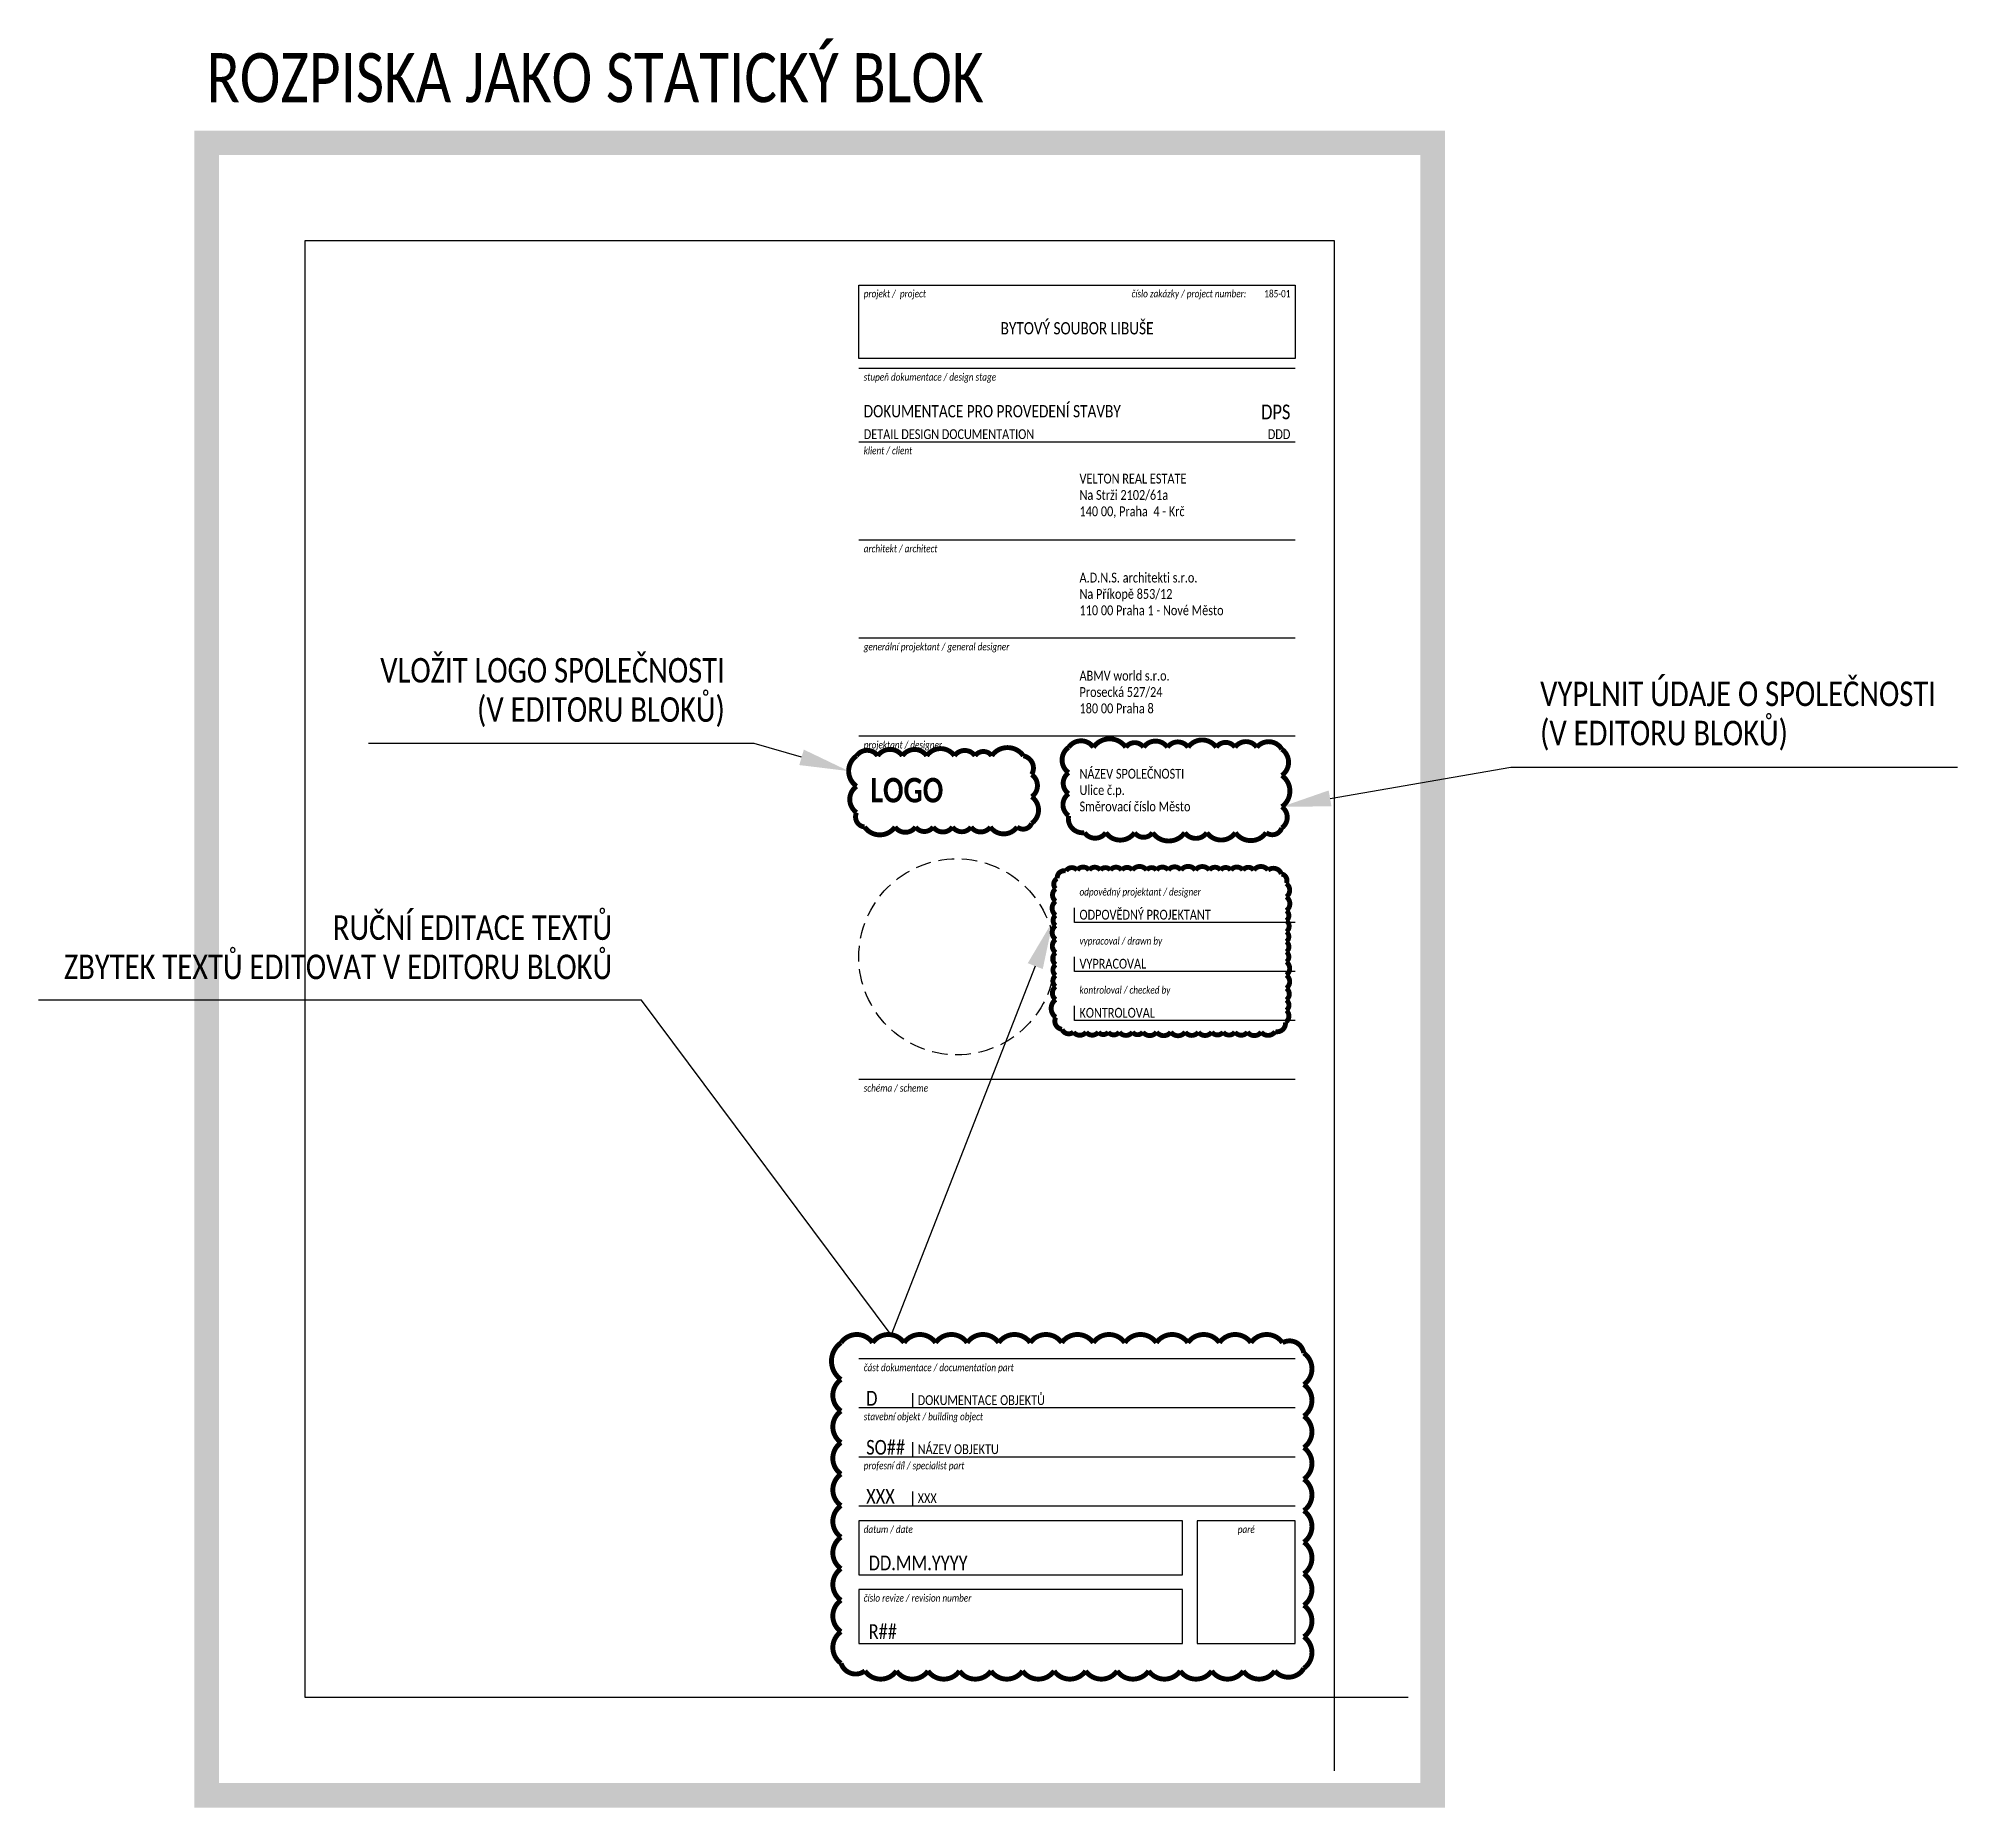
# Paper-space layout 'TB_Folder_Architect_STATIC' of a CAD drawing. Header units: millimetres. Extents: x -264 to 127, y -23 to 338.
import ezdxf
from ezdxf import colors
from ezdxf.entities.mleader import LeaderData, LeaderLine
from ezdxf.enums import TextEntityAlignment as Align
from ezdxf.math import Vec2, Vec3

# ---------------------------------------------------------------- set-up
doc = ezdxf.new("R2010")
doc.units = ezdxf.units.MM
doc.linetypes.add('HIDDEN2', pattern=[4.7625, 3.175, -1.5875])
doc.layers.add('ABMV_NoPrint', color=30, linetype='Continuous', plot=False)
doc.layers.add('ABMV_Sheet_Titleblock', color=7, linetype='Continuous')
doc.styles.add('Calibri', font='calibri.ttf', dxfattribs={"width": 0.8, "height": 1.5})
doc.styles.add('Calibri_B', font='calibrib.ttf', dxfattribs={"width": 0.8, "height": 1.5})
doc.styles.add('Calibri_I', font='calibrii.ttf', dxfattribs={"width": 0.8, "height": 1.5})

# ---------------------------------------------------------------- blocks, each defined once
blk = doc.blocks.new('*U7')
at = {"layer": 'ABMV_Sheet_Titleblock'}
blk.add_lwpolyline([(0, 297), (-210, 297), (-210, 0), (0, 0)], close=True, dxfattribs=at)
blk = doc.blocks.new('ABMV_TB_Folder_Arch_CONTENT')
for p, q in [((-8, 69), (-97, 69)), ((-8, 59), (-97, 59)), ((-86, 59), (-86, 62)), ((-86, 49), (-86, 52)), ((-8, 49), (-97, 49)), ((-86, 39), (-86, 42)), ((-8, 39), (-97, 39))]:
    blk.add_line(p, q)
for points in [[(-31, 25), (-31, 36), (-97, 36), (-97, 25)], [(-31, 11), (-31, 22), (-97, 22), (-97, 11)]]:
    blk.add_lwpolyline(points, close=True)
at = {"lineweight": 30}
blk.add_lwpolyline([(-28, 11), (-8, 11), (-8, 36), (-28, 36)], close=True, dxfattribs=at)
at = {"layer": 'ABMV_NoPrint', "const_width": 1}
for points in [[(-54.21, 193.74, 0.520567), (-54.21, 188.56, 0.520567), (-54.21, 184.27, 0.520567), (-54.21, 179.79, 0.520567), (-51, 176.34, 0.520567), (-46.63, 176.34, 0.520567), (-40.76, 176.34, 0.520567), (-37.1, 176.34, 0.520567), (-30.53, 176.34, 0.520567), (-26.02, 176.34, 0.520567), (-20.2, 176.34, 0.520567), (-13.94, 176.34, 0.520567), (-10.76, 177.3, 0.520567), (-10.76, 181.61, 0.520567), (-10.76, 188, 0.520567), (-10.76, 193.36, 0.520567), (-15.84, 193.74, 0.520567), (-20.29, 193.74, 0.520567), (-24.11, 193.74, 0.520567), (-29.85, 193.74, 0.520567), (-34.06, 193.74, 0.520567), (-38.93, 193.74, 0.520567), (-42.56, 193.74, 0.520567), (-49.16, 193.74, 0.520567)], [(-97.46, 192, 0.520567), (-97.46, 185.79, 0.520567), (-97.46, 180.44, 0.520567), (-95.84, 177.5, 0.520567), (-89.62, 177.5, 0.520567), (-85.42, 177.5, 0.520567), (-81.84, 177.5, 0.520567), (-77.89, 177.5, 0.520567), (-74.12, 177.5, 0.520567), (-70.18, 177.5, 0.520567), (-64.72, 177.5, 0.520567), (-61.76, 178.25, 0.520567), (-61.76, 183.65, 0.520567), (-61.76, 188.19, 0.520567), (-63.45, 192, 0.520567), (-69.9, 192, 0.520567), (-73.3, 192, 0.520567), (-77.5, 192, 0.520567), (-83.16, 192, 0.520567), (-88.12, 192, 0.520567), (-93.16, 192, 0.520567)]]:
    blk.add_lwpolyline(points, format="xyb", close=True, dxfattribs=at)
at = {"layer": 'ABMV_NoPrint'}
blk.add_lwpolyline([(0, -15), (0, 0), (15, 0)], dxfattribs=at)
at = {"layer": 'ABMV_Sheet_Titleblock'}
for p, q in [((-8, 271), (-97, 271)), ((-8, 256), (-97, 256)), ((-8, 236), (-97, 236)), ((-8, 216), (-97, 216)), ((-8, 196), (-97, 196)), ((-53, 158), (-53, 161)), ((-8, 158), (-53, 158)), ((-53, 148), (-53, 151)), ((-8, 148), (-53, 148)), ((-53, 138), (-53, 141)), ((-8, 138), (-53, 138)), ((-8, 126), (-97, 126))]:
    blk.add_line(p, q, dxfattribs=at)
blk.add_lwpolyline([(-97, 273), (-97, 288), (-8, 288), (-8, 273)], close=True, dxfattribs=at)
at = {"layer": 'ABMV_Sheet_Titleblock', "color": 8, "linetype": 'HIDDEN2'}
blk.add_circle((-77, 151), 20, dxfattribs=at)
at = {"style": 'Calibri_I', "width": 0.8}
for s, p in [('schéma / scheme', (-96, 125)), ('část dokumentace / documentation part', (-96, 68)), ('stavební objekt / building object', (-96, 58)), ('profesní díl / specialist part', (-96, 48)), ('datum / date', (-96, 35)), ('číslo revize / revision number', (-96, 21))]:
    blk.add_text(s, height=1.5, dxfattribs=at).set_placement(p, align=Align.TOP_LEFT)
blk.add_text('paré', height=1.5, dxfattribs=at).set_placement((-18, 35), align=Align.TOP_CENTER)
at = {"layer": 'ABMV_NoPrint', "color": 1, "style": 'Calibri_B', "width": 0.8}
blk.add_text('LOGO', height=5, dxfattribs=at).set_placement((-87.23, 185), align=Align.MIDDLE_CENTER)
at = {"layer": 'ABMV_Sheet_Titleblock', "style": 'Calibri_I', "width": 0.8}
for s, p in [('projekt /  project', (-96, 287)), ('stupeň dokumentace / design stage', (-96, 270)), ('klient / client', (-96, 255)), ('architekt / architect', (-96, 235)), ('generální projektant / general designer', (-96, 215)), ('projektant / designer', (-96, 195))]:
    blk.add_text(s, height=1.5, dxfattribs=at).set_placement(p, align=Align.TOP_LEFT)
at = {"layer": 'ABMV_Sheet_Titleblock', "width": 0.8}
for s, style, p in [('číslo zakázky / project number:', 'Calibri_I', (-18, 287)), ('185-01', 'Calibri', (-9, 287))]:
    blk.add_text(s, height=1.5, dxfattribs=dict(at, style=style)).set_placement(p, align=Align.TOP_RIGHT)
at = {"layer": 'ABMV_Sheet_Titleblock', "style": 'Calibri', "width": 0.8}
for s, height, p in [('DPS', 3, (-9, 259.73)), ('DDD', 2, (-9, 256))]:
    blk.add_text(s, height=height, dxfattribs=at).set_placement(p, align=Align.BOTTOM_RIGHT)
blk.add_text('DETAIL DESIGN DOCUMENTATION', height=2, dxfattribs=at).set_placement((-96, 256), align=Align.BOTTOM_LEFT)
at = {"layer": 'ABMV_Sheet_Titleblock', "style": 'Calibri_I', "width": 0.8}
for s, p in [('odpovědný projektant / designer', (-52, 163.5)), ('vypracoval / drawn by', (-52, 153.5)), ('kontroloval / checked by', (-52, 143.5))]:
    blk.add_text(s, height=1.5, dxfattribs=at).set_placement(p)
at = {"layer": 'ABMV_Sheet_Titleblock', "style": 'Calibri'}
for s, insert, char_height, attachment_point in [('{\\fCalibri Light|b0|i0|c0|p34;\\H0.83333x;BYTOVÝ SOUBOR LIBUŠE}', (-52.5, 279.18), 3, 5), ('{\\fCalibri|b0|i0|c238|p34;DOKUMENTACE PRO PROVEDENÍ STAVBY}', (-96, 261), 2.5, 7), ('\\A1;{\\fCalibri|b0|i0|c238|p34;VELTON REAL ESTATE\\P}Na {\\fCalibri|b0|i0|c238|p34;Strži 2102/61a\\P140 00, Praha  4 - Krč}', (-52, 245), 2, 4), ('\\A1;{\\fCalibri|b0|i0|c238|p34;A.D.N.S. }architekti s.r.o.\\PNa P{\\fCalibri|b0|i0|c238|p34;říkopě 853/12\\P110 00 Praha 1 - Nové Město}', (-52, 225), 2, 4), ('\\A1;ABMV world s.r.o.\\PProsecká 527/24\\P180 00 Praha 8', (-52, 205), 2, 4), ('\\W0.8000;NÁZEV SPOLEČNOSTI\\PUlice č.p.\\PSměrovací číslo Město', (-52, 185), 2, 4)]:
    blk.add_mtext(s, dxfattribs=dict(at, insert=insert, char_height=char_height, attachment_point=attachment_point))
at = {"layer": 'ABMV_NoPrint'}
ml = blk.add_multileader_mtext('Standard', dxfattribs=at)
ml.set_content('VLO{\\fCalibri|b0|i0|c238|p34;ŽIT LOGO SPOLEČNOSTI }({\\fCalibri|b0|i0|c238|p34;V EDITORU BLOKŮ})', color=256, style='Calibri')
ml.set_leader_properties()
ml.build(insert=Vec2(0, 0))
ml.multileader.update_dxf_attribs({"text_left_attachment_type": 5, "text_right_attachment_type": 5, "dogleg_length": 5, "arrow_head_size": 10})
ctx = ml.context
ctx.base_point, ctx.char_height, ctx.arrow_head_size, ctx.landing_gap_size, ctx.plane_origin = Vec3(-195.73, 194.51), 5, 10, 1, Vec3(-177.17, 207.96)
ctx.left_attachment, ctx.right_attachment, ctx.text_align_type = 5, 5, 2
notes = []
notes.append((ctx, [(1, (1, 1, 0), (-118.33, 194.51), (-1, 0), 5, [(1, [(-99.08, 188.89)], 0, [])])]))
ctx.mtext.insert, ctx.mtext.width, ctx.mtext.alignment, ctx.mtext.line_spacing_factor, ctx.mtext.flow_direction = Vec3(-124.33, 211.94), 71.9253, 3, 0.96, 5
ml = blk.add_multileader_mtext('Standard', dxfattribs=at)
ml.set_content('{\\fCalibri|b0|i0|c238|p34;VYPLNIT ÚDAJE O SPOLEČNOSTI }({\\fCalibri|b0|i0|c238|p34;V EDITORU BLOKŮ})', color=256, style='Calibri')
ml.set_leader_properties()
ml.build(insert=Vec2(0, 0))
ml.multileader.update_dxf_attribs({"text_left_attachment_type": 5, "text_right_attachment_type": 5, "dogleg_length": 5, "arrow_head_size": 10})
ctx = ml.context
ctx.base_point, ctx.char_height, ctx.arrow_head_size, ctx.landing_gap_size, ctx.plane_origin = Vec3(40.93, 189.71), 5, 10, 1, Vec3(29.77, 207.96)
ctx.left_attachment, ctx.right_attachment = 5, 5
notes.append((ctx, [(0, (1, 1, 0), (35.93, 189.71), (1, 0), 5, [(1, [(-10.76, 181.61)], 0, [])])]))
ctx.mtext.insert, ctx.mtext.width, ctx.mtext.line_spacing_factor, ctx.mtext.flow_direction = Vec3(41.93, 207.15), 84.2904, 0.96, 5
for ctx, leaders in notes:
    for number, flags, end, landing, length, lines in leaders:
        leader = LeaderData()
        leader.index, (leader.has_last_leader_line, leader.has_dogleg_vector, leader.attachment_direction) = number, flags
        leader.last_leader_point, leader.dogleg_vector, leader.dogleg_length = Vec3(end), Vec3(landing), length
        for number, points, colour, breaks in lines:
            line = LeaderLine()
            line.index, line.vertices, line.color, line.breaks = number, Vec3.list(points), colors.encode_raw_color(colour), breaks
            leader.lines.append(line)
        ctx.leaders.append(leader)

psp = doc.layouts.new('TB_Folder_Architect_STATIC')

# ---------------------------------------------------------------- linework, layer by layer
at = {"layer": 'ABMV_NoPrint', "const_width": 5}
psp.add_lwpolyline([(-230, 317), (20, 317), (20, -20), (-230, -20)], close=True, dxfattribs=at)
at = {"layer": 'ABMV_NoPrint', "const_width": 1}
for points in [[(-56.84, 138.68, 0.520567), (-55.56, 136.22, 0.520567), (-53.22, 135.68, 0.520567), (-50.64, 135.68, 0.520567), (-48.16, 135.68, 0.520567), (-46.15, 135.68, 0.520567), (-43.88, 135.68, 0.520567), (-41.21, 135.68, 0.520567), (-39.08, 135.68, 0.520567), (-36.27, 135.68, 0.520567), (-33.39, 135.68, 0.520567), (-30.44, 135.68, 0.520567), (-27.77, 135.68, 0.520567), (-25.03, 135.68, 0.520567), (-22.71, 135.68, 0.520567), (-20.3, 135.68, 0.520567), (-17.76, 135.68, 0.520567), (-14.94, 135.68, 0.520567), (-12.11, 135.77, 0.520567), (-10.01, 137.67, 0.520567), (-9.84, 140.08, 0.520567), (-9.84, 142.22, 0.520567), (-9.84, 144.6, 0.520567), (-9.84, 147.29, 0.520567), (-9.84, 149.98, 0.520567), (-9.84, 152.02, 0.520567), (-9.84, 154.1, 0.520567), (-9.84, 156.12, 0.520567), (-9.84, 158.38, 0.520567), (-9.84, 160.43, 0.520567), (-9.84, 163.24, 0.520567), (-9.86, 165.97, 0.520567), (-10.83, 167.9, 0.520567), (-13.57, 168.68, 0.520567), (-16.45, 168.68, 0.520567), (-18.69, 168.68, 0.520567), (-21.14, 168.68, 0.520567), (-23.24, 168.68, 0.520567), (-25.53, 168.68, 0.520567), (-28.36, 168.68, 0.520567), (-31.31, 168.68, 0.520567), (-33.9, 168.68, 0.520567), (-36.3, 168.68, 0.520567), (-38.31, 168.68, 0.520567), (-41.23, 168.68, 0.520567), (-43.39, 168.68, 0.520567), (-45.72, 168.68, 0.520567), (-47.73, 168.68, 0.520567), (-50.04, 168.68, 0.520567), (-52.47, 168.68, 0.520567), (-54.76, 168.53, 0.520567), (-56.54, 166.99, 0.520567), (-56.84, 164.89, 0.520567), (-56.84, 162.35, 0.520567), (-56.84, 159.49, 0.520567), (-56.84, 157.38, 0.520567), (-56.84, 154.56, 0.520567), (-56.84, 151.85, 0.520567), (-56.84, 149.43, 0.520567), (-56.84, 147.21, 0.520567), (-56.84, 144.95, 0.520567), (-56.84, 142.29, 0.520567)], [(-100.63, 72.31, -0.520567), (-94.2, 72.31, -0.520567), (-87.77, 72.31, -0.520567), (-81.34, 72.31, -0.520567), (-74.91, 72.31, -0.520567), (-68.48, 72.31, -0.520567), (-62.05, 72.31, -0.520567), (-55.62, 72.31, -0.520567), (-49.19, 72.31, -0.520567), (-42.76, 72.31, -0.520567), (-36.33, 72.31, -0.520567), (-29.9, 72.31, -0.520567), (-23.47, 72.31, -0.520567), (-17.04, 72.31, -0.520567), (-10.61, 72.31, -0.520567), (-6.27, 70.21, -0.520567), (-6.27, 63.78, -0.520567), (-6.27, 57.35, -0.520567), (-6.27, 50.92, -0.520567), (-6.27, 44.49, -0.520567), (-6.27, 38.06, -0.520567), (-6.27, 31.63, -0.520567), (-6.27, 25.2, -0.520567), (-6.27, 18.77, -0.520567), (-6.27, 12.34, -0.520567), (-6.27, 5.91, -0.520567), (-12.17, 5.38, -0.520567), (-18.6, 5.38, -0.520567), (-25.03, 5.38, -0.520567), (-31.46, 5.38, -0.520567), (-37.89, 5.38, -0.520567), (-44.32, 5.38, -0.520567), (-50.75, 5.38, -0.520567), (-57.18, 5.38, -0.520567), (-63.61, 5.38, -0.520567), (-70.04, 5.38, -0.520567), (-76.47, 5.38, -0.520567), (-82.9, 5.38, -0.520567), (-89.33, 5.38, -0.520567), (-95.76, 5.38, -0.520567), (-100.63, 6.94, -0.520567), (-100.63, 13.37, -0.520567), (-100.63, 19.8, -0.520567), (-100.63, 26.23, -0.520567), (-100.63, 32.66, -0.520567), (-100.63, 39.09, -0.520567), (-100.63, 45.52, -0.520567), (-100.63, 51.95, -0.520567), (-100.63, 58.38, -0.520567), (-100.63, 64.81, -0.520567)]]:
    psp.add_lwpolyline(points, format="xyb", close=True, dxfattribs=at)

# ---------------------------------------------------------------- block references
for name in ['*U7', 'ABMV_TB_Folder_Arch_CONTENT']:
    psp.add_blockref(name, (0, 0))

# ---------------------------------------------------------------- texts
at = {"style": 'Calibri', "width": 0.8}
for s, p in [('DD.MM.YYYY', (-95, 25)), ('R##', (-95, 11))]:
    psp.add_text(s, height=3, dxfattribs=at).set_placement(p, align=Align.BOTTOM_LEFT)
at = {"layer": 'ABMV_NoPrint', "style": 'Calibri', "width": 0.8}
psp.add_text('ROZPISKA JAKO STATICKÝ BLOK', height=10, dxfattribs=at).set_placement((-230, 325.3))
at = {"layer": 'ABMV_Sheet_Titleblock', "style": 'Calibri', "width": 0.8}
for s, height, p in [('ODPOVĚDNÝ PROJEKTANT', 2, (-52, 158)), ('VYPRACOVAL', 2, (-52, 148)), ('KONTROLOVAL', 2, (-52, 138)), ('D', 3, (-95.5, 58.58)), ('DOKUMENTACE OBJEKTŮ', 2, (-85, 59)), ('SO##', 3, (-95.5, 48.58)), ('NÁZEV OBJEKTU', 2, (-85, 49)), ('XXX', 3, (-95.5, 38.58)), ('XXX', 2, (-85, 39))]:
    psp.add_text(s, height=height, dxfattribs=at).set_placement(p, align=Align.BOTTOM_LEFT)

# ---------------------------------------------------------------- leaders
at = {"layer": 'ABMV_NoPrint'}
ml = psp.add_multileader_mtext('Standard', dxfattribs=at)
ml.set_content('RU{\\fCalibri|b0|i0|c238|p34;ČNÍ EDITACE TEXTŮ}\\PZBYTEK TEXT{\\fCalibri|b0|i0|c238|p34;Ů EDITOVAT V EDITORU BLOKŮ}', color=256, style='Calibri')
ml.set_leader_properties()
ml.build(insert=Vec2(0, 0))
ml.multileader.update_dxf_attribs({"text_left_attachment_type": 5, "text_right_attachment_type": 5, "dogleg_length": 5, "arrow_head_size": 10})
ctx = ml.context
ctx.base_point, ctx.char_height, ctx.arrow_head_size, ctx.landing_gap_size, ctx.plane_origin = Vec3(-260.6, 142.19), 5, 10, 1, Vec3(-10.83, 126.67)
ctx.left_attachment, ctx.right_attachment, ctx.text_align_type = 5, 5, 2
notes = []
notes.append((ctx, [(1, (1, 1, 0), (-141.31, 142.19), (-1, 0), 5, [(1, [(-57.39, 158.43), (-90.38, 73.94)], 0, [])])]))
ctx.mtext.insert, ctx.mtext.alignment, ctx.mtext.line_spacing_factor, ctx.mtext.flow_direction = Vec3(-147.31, 159.46), 3, 0.96, 5
for ctx, leaders in notes:
    for number, flags, end, landing, length, lines in leaders:
        leader = LeaderData()
        leader.index, (leader.has_last_leader_line, leader.has_dogleg_vector, leader.attachment_direction) = number, flags
        leader.last_leader_point, leader.dogleg_vector, leader.dogleg_length = Vec3(end), Vec3(landing), length
        for number, points, colour, breaks in lines:
            line = LeaderLine()
            line.index, line.vertices, line.color, line.breaks = number, Vec3.list(points), colors.encode_raw_color(colour), breaks
            leader.lines.append(line)
        ctx.leaders.append(leader)

doc.saveas('drawing.dxf')
